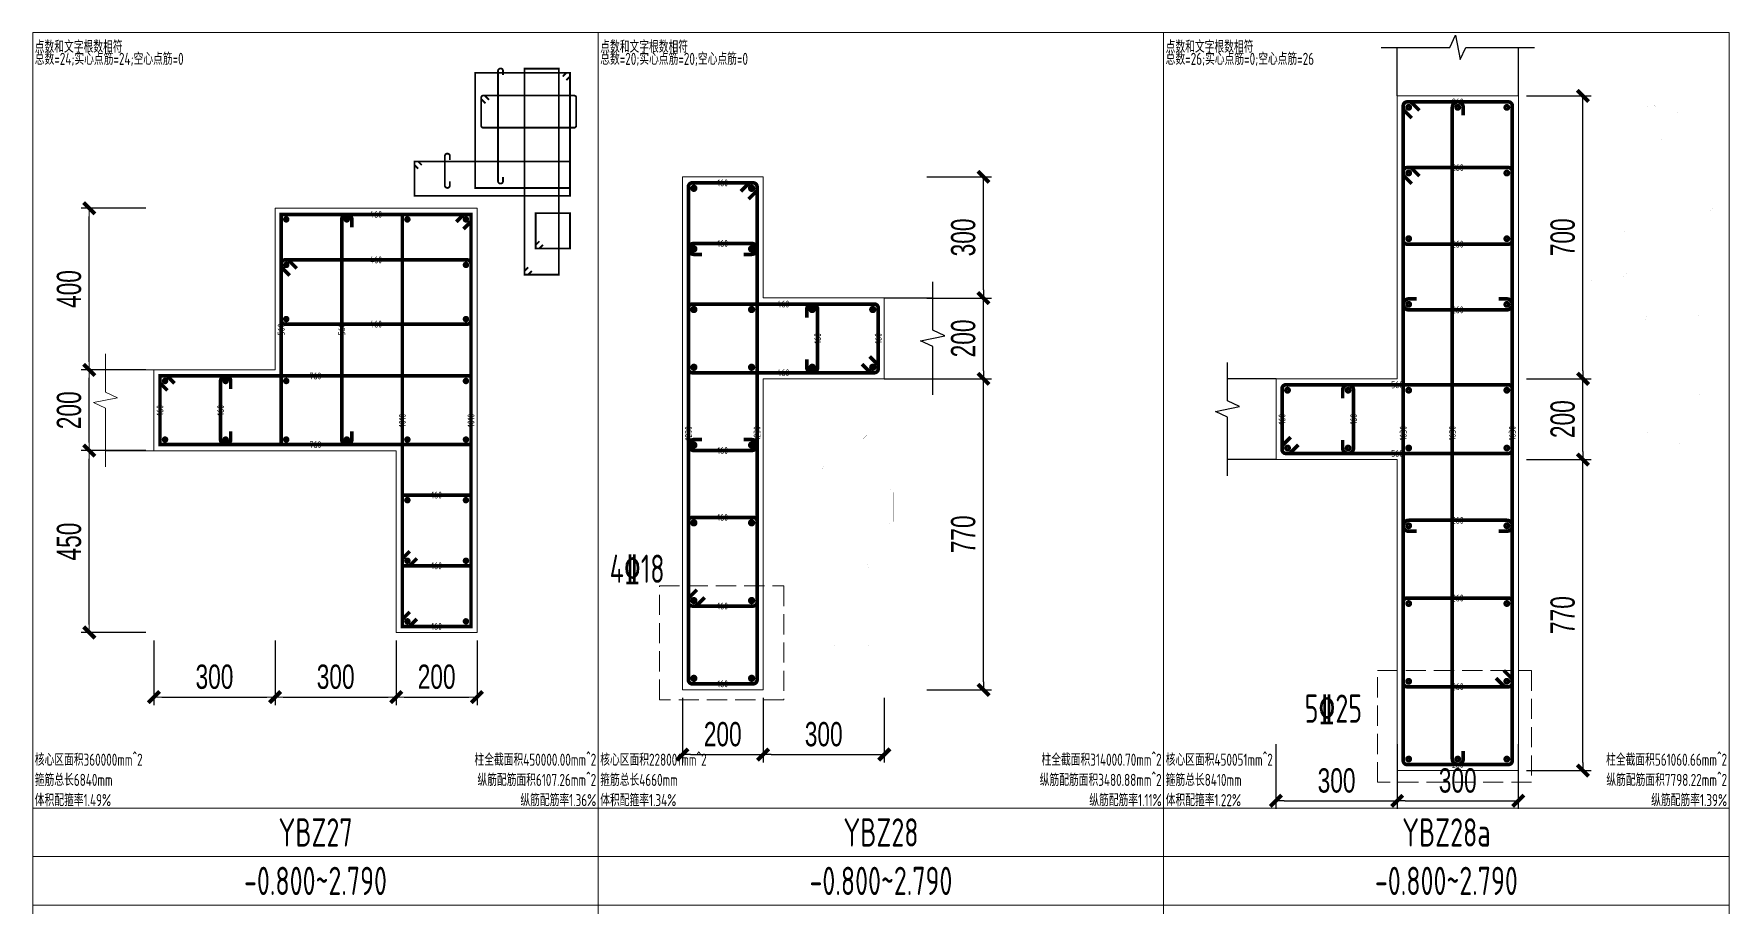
# Model space of a CAD drawing. Extents: x 5874492 to 7194610, y -939842 to -279257.
# Drawn here: x 6443031 to 6464017, y -588126 to -577343 of the extents above; entities that cross this region are included whole.
import ezdxf
from ezdxf.enums import TextEntityAlignment as Align

# ---------------------------------------------------------------- set-up
doc = ezdxf.new("R2010")
doc.units = 0
doc.header["$LTSCALE"] = 1000
doc.linetypes.add('DASH', pattern=[0.35, 0.25, -0.1])
for name, color, linetype, lineweight in [('S-墙柱-REIN', 1, 'Continuous', 20), ('S-墙柱-大样细线', 7, 'Continuous', 20), ('S-墙柱-编号', 4, 'Continuous', 20), ('S-大样-DIM', 3, 'Continuous', 20), ('S-大样-REIN', 1, 'Continuous', 20), ('S-大样-实线', 2, 'Continuous', 20), ('S-板-BEAM', 4, 'DASH', 20), ('S-板-楼板负筋', 1, 'Continuous', 20), ('S-通用-TAB', 7, 'Continuous', 20)]:
    doc.layers.add(name, color=color, linetype=linetype, lineweight=lineweight)
for name, color, linetype in [('S-墙柱-大样细线-pdx', 7, 'Continuous'), ('S-大样-实线-pdx', 7, 'Continuous'), ('z-计算配筋', 7, 'Continuous'), ('z-详图标注', 3, 'Continuous')]:
    doc.layers.add(name, color=color, linetype=linetype)
doc.layers.add('箍筋长度', color=3, linetype='Continuous', plot=False)
doc.layers.add('配箍校核', color=34, linetype='Continuous', plot=False)
doc.styles.add('BW_Dim', font='Bweng.shx', dxfattribs={"width": 0.7, "bigfont": 'hztxt.shx'})
doc.styles.add('BW_Rein', font='tssdeng.shx', dxfattribs={"width": 0.7, "bigfont": 'hztxt.shx'})
doc.styles.add('TSSD_Rein', font='tssdeng.shx', dxfattribs={"width": 0.7, "bigfont": 'hztxt.shx'})
doc.dimstyles.new('Cyz_20_100', dxfattribs={"dimtxt": 300, "dimasz": 100, "dimexe": 100, "dimexo": 100, "dimgap": 100, "dimtad": 1, "dimdec": 0, "dimlfac": 0.2, "dimzin": 0, "dimdsep": 46, "dimtxsty": 'BW_Dim', "dimblk": '_bwk', "dimcen": 0, "dimclrt": 7, "dimadec": 0, "dimazin": 0, "dimtfac": 1, "dimtdec": 0, "dimtix": 1, "dimtmove": 2, "dimatfit": 0, "dimfxl": 0, "dimtolj": 1, "dimtzin": 0, "dimarcsym": 0})

# ---------------------------------------------------------------- blocks, each defined once
blk = doc.blocks.new('_bwk')
blk.add_line((-1, 0), (0, 0))
at = {"const_width": 0.5}
blk.add_lwpolyline([(-0.7, -0.7), (0.7, 0.7)], dxfattribs=at)
blk = doc.blocks.new('*D748')
at = {"layer": 'Defpoints', "color": 0, "transparency": 16777216}
for p in [(6443717, -582501), (6444517, -582501), (6444517, -584751)]:
    blk.add_point(p, dxfattribs=at)
at = {"layer": 'S-大样-DIM', "color": 0, "lineweight": -2, "transparency": 16777216}
for p, q in [((6444417, -582501), (6443617, -582501)), ((6443717, -584651), (6443717, -582601)), ((6444417, -584751), (6443617, -584751))]:
    blk.add_line(p, q, dxfattribs=at)
at = {"layer": 'S-大样-DIM', "color": 0, "lineweight": -2, "transparency": 16777216, "xscale": 100, "yscale": 100, "zscale": 100}
for p, rotation in [((6443717, -582501), 90), ((6443717, -584751), 270)]:
    blk.add_blockref('_bwk', p, dxfattribs=dict(at, rotation=rotation))
at = {"layer": 'S-大样-DIM', "color": 7, "transparency": 16777216, "insert": (6443467, -583626), "char_height": 300, "attachment_point": 5, "rotation": 90, "style": 'BW_Dim'}
blk.add_mtext('\\A1;450', dxfattribs=at)
blk = doc.blocks.new('*D749')
at = {"layer": 'Defpoints', "color": 0, "transparency": 16777216}
for p in [(6443717, -581501), (6444517, -581501), (6444517, -582501)]:
    blk.add_point(p, dxfattribs=at)
at = {"layer": 'S-大样-DIM', "color": 0, "lineweight": -2, "transparency": 16777216}
for p, q in [((6444417, -581501), (6443617, -581501)), ((6443717, -582401), (6443717, -581601)), ((6444417, -582501), (6443617, -582501))]:
    blk.add_line(p, q, dxfattribs=at)
at = {"layer": 'S-大样-DIM', "color": 0, "lineweight": -2, "transparency": 16777216, "xscale": 100, "yscale": 100, "zscale": 100}
for p, rotation in [((6443717, -581501), 90), ((6443717, -582501), 270)]:
    blk.add_blockref('_bwk', p, dxfattribs=dict(at, rotation=rotation))
at = {"layer": 'S-大样-DIM', "color": 7, "transparency": 16777216, "insert": (6443467, -582001), "char_height": 300, "attachment_point": 5, "rotation": 90, "style": 'BW_Dim'}
blk.add_mtext('\\A1;200', dxfattribs=at)
blk = doc.blocks.new('*D750')
at = {"layer": 'Defpoints', "color": 0, "transparency": 16777216}
for p in [(6443717, -579501), (6444517, -579501), (6444517, -581501)]:
    blk.add_point(p, dxfattribs=at)
at = {"layer": 'S-大样-DIM', "color": 0, "lineweight": -2, "transparency": 16777216}
for p, q in [((6444417, -579501), (6443617, -579501)), ((6443717, -581401), (6443717, -579601)), ((6444417, -581501), (6443617, -581501))]:
    blk.add_line(p, q, dxfattribs=at)
at = {"layer": 'S-大样-DIM', "color": 0, "lineweight": -2, "transparency": 16777216, "xscale": 100, "yscale": 100, "zscale": 100}
for p, rotation in [((6443717, -579501), 90), ((6443717, -581501), 270)]:
    blk.add_blockref('_bwk', p, dxfattribs=dict(at, rotation=rotation))
at = {"layer": 'S-大样-DIM', "color": 7, "transparency": 16777216, "insert": (6443467, -580501), "char_height": 300, "attachment_point": 5, "rotation": 90, "style": 'BW_Dim'}
blk.add_mtext('\\A1;400', dxfattribs=at)
blk = doc.blocks.new('*D751')
at = {"layer": 'Defpoints', "color": 0, "transparency": 16777216}
for p in [(6444517, -584751), (6446017, -584751), (6446017, -585551)]:
    blk.add_point(p, dxfattribs=at)
at = {"layer": 'S-大样-DIM', "color": 0, "lineweight": -2, "transparency": 16777216}
for p, q in [((6444517, -584851), (6444517, -585651)), ((6446017, -584851), (6446017, -585651)), ((6444617, -585551), (6445917, -585551))]:
    blk.add_line(p, q, dxfattribs=at)
at = {"layer": 'S-大样-DIM', "color": 0, "lineweight": -2, "transparency": 16777216, "xscale": 100, "yscale": 100, "zscale": 100, "rotation": 180}
blk.add_blockref('_bwk', (6444517, -585551), dxfattribs=at)
at = {"layer": 'S-大样-DIM', "color": 0, "lineweight": -2, "transparency": 16777216, "xscale": 100, "yscale": 100, "zscale": 100}
blk.add_blockref('_bwk', (6446017, -585551), dxfattribs=at)
at = {"layer": 'S-大样-DIM', "color": 7, "transparency": 16777216, "insert": (6445267, -585301), "char_height": 300, "attachment_point": 5, "style": 'BW_Dim'}
blk.add_mtext('\\A1;300', dxfattribs=at)
blk = doc.blocks.new('*D752')
at = {"layer": 'Defpoints', "color": 0, "transparency": 16777216}
for p in [(6446017, -584751), (6447517, -584751), (6447517, -585551)]:
    blk.add_point(p, dxfattribs=at)
at = {"layer": 'S-大样-DIM', "color": 0, "lineweight": -2, "transparency": 16777216}
for p, q in [((6446017, -584851), (6446017, -585651)), ((6447517, -584851), (6447517, -585651)), ((6446117, -585551), (6447417, -585551))]:
    blk.add_line(p, q, dxfattribs=at)
at = {"layer": 'S-大样-DIM', "color": 0, "lineweight": -2, "transparency": 16777216, "xscale": 100, "yscale": 100, "zscale": 100, "rotation": 180}
blk.add_blockref('_bwk', (6446017, -585551), dxfattribs=at)
at = {"layer": 'S-大样-DIM', "color": 0, "lineweight": -2, "transparency": 16777216, "xscale": 100, "yscale": 100, "zscale": 100}
blk.add_blockref('_bwk', (6447517, -585551), dxfattribs=at)
at = {"layer": 'S-大样-DIM', "color": 7, "transparency": 16777216, "insert": (6446767, -585301), "char_height": 300, "attachment_point": 5, "style": 'BW_Dim'}
blk.add_mtext('\\A1;300', dxfattribs=at)
blk = doc.blocks.new('*D753')
at = {"layer": 'Defpoints', "color": 0, "transparency": 16777216}
for p in [(6447517, -584751), (6448517, -584751), (6448517, -585551)]:
    blk.add_point(p, dxfattribs=at)
at = {"layer": 'S-大样-DIM', "color": 0, "lineweight": -2, "transparency": 16777216}
for p, q in [((6447517, -584851), (6447517, -585651)), ((6448517, -584851), (6448517, -585651)), ((6447617, -585551), (6448417, -585551))]:
    blk.add_line(p, q, dxfattribs=at)
at = {"layer": 'S-大样-DIM', "color": 0, "lineweight": -2, "transparency": 16777216, "xscale": 100, "yscale": 100, "zscale": 100, "rotation": 180}
blk.add_blockref('_bwk', (6447517, -585551), dxfattribs=at)
at = {"layer": 'S-大样-DIM', "color": 0, "lineweight": -2, "transparency": 16777216, "xscale": 100, "yscale": 100, "zscale": 100}
blk.add_blockref('_bwk', (6448517, -585551), dxfattribs=at)
at = {"layer": 'S-大样-DIM', "color": 7, "transparency": 16777216, "insert": (6448017, -585301), "char_height": 300, "attachment_point": 5, "style": 'BW_Dim'}
blk.add_mtext('\\A1;200', dxfattribs=at)
blk = doc.blocks.new('*D867')
at = {"layer": 'Defpoints', "color": 0, "transparency": 16777216}
for p in [(6461408, -582611), (6462208, -582611), (6461408, -586461)]:
    blk.add_point(p, dxfattribs=at)
at = {"layer": 'z-详图标注', "color": 0, "lineweight": -2, "transparency": 16777216}
for p, q in [((6461508, -582611), (6462308, -582611)), ((6462208, -586361), (6462208, -582711)), ((6461508, -586461), (6462308, -586461))]:
    blk.add_line(p, q, dxfattribs=at)
at = {"layer": 'z-详图标注', "color": 0, "lineweight": -2, "transparency": 16777216, "xscale": 100, "yscale": 100, "zscale": 100}
for p, rotation in [((6462208, -582611), 90), ((6462208, -586461), 270)]:
    blk.add_blockref('_bwk', p, dxfattribs=dict(at, rotation=rotation))
at = {"layer": 'z-详图标注', "color": 7, "transparency": 16777216, "insert": (6461958, -584536), "char_height": 300, "attachment_point": 5, "rotation": 90, "style": 'BW_Dim'}
blk.add_mtext('\\A1;770', dxfattribs=at)
blk = doc.blocks.new('*D868')
at = {"layer": 'Defpoints', "color": 0, "transparency": 16777216}
for p in [(6461408, -581611), (6462208, -581611), (6461408, -582611)]:
    blk.add_point(p, dxfattribs=at)
at = {"layer": 'z-详图标注', "color": 0, "lineweight": -2, "transparency": 16777216}
for p, q in [((6461508, -581611), (6462308, -581611)), ((6462208, -582511), (6462208, -581711)), ((6461508, -582611), (6462308, -582611))]:
    blk.add_line(p, q, dxfattribs=at)
at = {"layer": 'z-详图标注', "color": 0, "lineweight": -2, "transparency": 16777216, "xscale": 100, "yscale": 100, "zscale": 100}
for p, rotation in [((6462208, -581611), 90), ((6462208, -582611), 270)]:
    blk.add_blockref('_bwk', p, dxfattribs=dict(at, rotation=rotation))
at = {"layer": 'z-详图标注', "color": 7, "transparency": 16777216, "insert": (6461958, -582111), "char_height": 300, "attachment_point": 5, "rotation": 90, "style": 'BW_Dim'}
blk.add_mtext('\\A1;200', dxfattribs=at)
blk = doc.blocks.new('*D869')
at = {"layer": 'Defpoints', "color": 0, "transparency": 16777216}
for p in [(6461408, -578110), (6462208, -578110), (6461408, -581611)]:
    blk.add_point(p, dxfattribs=at)
at = {"layer": 'z-详图标注', "color": 0, "lineweight": -2, "transparency": 16777216}
for p, q in [((6461508, -578110), (6462308, -578110)), ((6462208, -581511), (6462208, -578210)), ((6461508, -581611), (6462308, -581611))]:
    blk.add_line(p, q, dxfattribs=at)
at = {"layer": 'z-详图标注', "color": 0, "lineweight": -2, "transparency": 16777216, "xscale": 100, "yscale": 100, "zscale": 100}
for p, rotation in [((6462208, -578110), 90), ((6462208, -581611), 270)]:
    blk.add_blockref('_bwk', p, dxfattribs=dict(at, rotation=rotation))
at = {"layer": 'z-详图标注', "color": 7, "transparency": 16777216, "insert": (6461958, -579860), "char_height": 300, "attachment_point": 5, "rotation": 90, "style": 'BW_Dim'}
blk.add_mtext('\\A1;700', dxfattribs=at)
blk = doc.blocks.new('*D870')
at = {"layer": 'Defpoints', "color": 0, "transparency": 16777216}
for p in [(6458408, -586035), (6459908, -586035), (6459908, -586835)]:
    blk.add_point(p, dxfattribs=at)
at = {"layer": 'z-详图标注', "color": 0, "lineweight": -2, "transparency": 16777216}
for p, q in [((6458408, -586135), (6458408, -586935)), ((6459908, -586135), (6459908, -586935)), ((6458508, -586835), (6459808, -586835))]:
    blk.add_line(p, q, dxfattribs=at)
at = {"layer": 'z-详图标注', "color": 0, "lineweight": -2, "transparency": 16777216, "xscale": 100, "yscale": 100, "zscale": 100, "rotation": 180}
blk.add_blockref('_bwk', (6458408, -586835), dxfattribs=at)
at = {"layer": 'z-详图标注', "color": 0, "lineweight": -2, "transparency": 16777216, "xscale": 100, "yscale": 100, "zscale": 100}
blk.add_blockref('_bwk', (6459908, -586835), dxfattribs=at)
at = {"layer": 'z-详图标注', "color": 7, "transparency": 16777216, "insert": (6459158, -586585), "char_height": 300, "attachment_point": 5, "style": 'BW_Dim'}
blk.add_mtext('\\A1;300', dxfattribs=at)
blk = doc.blocks.new('*D871')
at = {"layer": 'Defpoints', "color": 0, "transparency": 16777216}
for p in [(6459908, -586035), (6461408, -586035), (6461408, -586835)]:
    blk.add_point(p, dxfattribs=at)
at = {"layer": 'z-详图标注', "color": 0, "lineweight": -2, "transparency": 16777216}
for p, q in [((6459908, -586135), (6459908, -586935)), ((6461408, -586135), (6461408, -586935)), ((6460008, -586835), (6461308, -586835))]:
    blk.add_line(p, q, dxfattribs=at)
at = {"layer": 'z-详图标注', "color": 0, "lineweight": -2, "transparency": 16777216, "xscale": 100, "yscale": 100, "zscale": 100, "rotation": 180}
blk.add_blockref('_bwk', (6459908, -586835), dxfattribs=at)
at = {"layer": 'z-详图标注', "color": 0, "lineweight": -2, "transparency": 16777216, "xscale": 100, "yscale": 100, "zscale": 100}
blk.add_blockref('_bwk', (6461408, -586835), dxfattribs=at)
at = {"layer": 'z-详图标注', "color": 7, "transparency": 16777216, "insert": (6460658, -586585), "char_height": 300, "attachment_point": 5, "style": 'BW_Dim'}
blk.add_mtext('\\A1;300', dxfattribs=at)
blk = doc.blocks.new('*D2527')
at = {"layer": 'Defpoints', "color": 0, "transparency": 16777216}
for p in [(6453987, -581612), (6454787, -581612), (6453987, -585462)]:
    blk.add_point(p, dxfattribs=at)
at = {"layer": 'z-详图标注', "color": 0, "lineweight": -2, "transparency": 16777216}
for p, q in [((6454087, -581612), (6454887, -581612)), ((6454787, -585362), (6454787, -581712)), ((6454087, -585462), (6454887, -585462))]:
    blk.add_line(p, q, dxfattribs=at)
at = {"layer": 'z-详图标注', "color": 0, "lineweight": -2, "transparency": 16777216, "xscale": 100, "yscale": 100, "zscale": 100}
for p, rotation in [((6454787, -581612), 90), ((6454787, -585462), 270)]:
    blk.add_blockref('_bwk', p, dxfattribs=dict(at, rotation=rotation))
at = {"layer": 'z-详图标注', "color": 7, "transparency": 16777216, "insert": (6454537, -583537), "char_height": 300, "attachment_point": 5, "rotation": 90, "style": 'BW_Dim'}
blk.add_mtext('\\A1;770', dxfattribs=at)
blk = doc.blocks.new('*D2528')
at = {"layer": 'Defpoints', "color": 0, "transparency": 16777216}
for p in [(6453987, -580612), (6454787, -580612), (6453987, -581612)]:
    blk.add_point(p, dxfattribs=at)
at = {"layer": 'z-详图标注', "color": 0, "lineweight": -2, "transparency": 16777216}
for p, q in [((6454087, -580612), (6454887, -580612)), ((6454787, -581512), (6454787, -580712)), ((6454087, -581612), (6454887, -581612))]:
    blk.add_line(p, q, dxfattribs=at)
at = {"layer": 'z-详图标注', "color": 0, "lineweight": -2, "transparency": 16777216, "xscale": 100, "yscale": 100, "zscale": 100}
for p, rotation in [((6454787, -580612), 90), ((6454787, -581612), 270)]:
    blk.add_blockref('_bwk', p, dxfattribs=dict(at, rotation=rotation))
at = {"layer": 'z-详图标注', "color": 7, "transparency": 16777216, "insert": (6454537, -581112), "char_height": 300, "attachment_point": 5, "rotation": 90, "style": 'BW_Dim'}
blk.add_mtext('\\A1;200', dxfattribs=at)
blk = doc.blocks.new('*D2529')
at = {"layer": 'Defpoints', "color": 0, "transparency": 16777216}
for p in [(6453987, -579112), (6454787, -579112), (6453987, -580612)]:
    blk.add_point(p, dxfattribs=at)
at = {"layer": 'z-详图标注', "color": 0, "lineweight": -2, "transparency": 16777216}
for p, q in [((6454087, -579112), (6454887, -579112)), ((6454787, -580512), (6454787, -579212)), ((6454087, -580612), (6454887, -580612))]:
    blk.add_line(p, q, dxfattribs=at)
at = {"layer": 'z-详图标注', "color": 0, "lineweight": -2, "transparency": 16777216, "xscale": 100, "yscale": 100, "zscale": 100}
for p, rotation in [((6454787, -579112), 90), ((6454787, -580612), 270)]:
    blk.add_blockref('_bwk', p, dxfattribs=dict(at, rotation=rotation))
at = {"layer": 'z-详图标注', "color": 7, "transparency": 16777216, "insert": (6454537, -579862), "char_height": 300, "attachment_point": 5, "rotation": 90, "style": 'BW_Dim'}
blk.add_mtext('\\A1;300', dxfattribs=at)
blk = doc.blocks.new('*D2530')
at = {"layer": 'Defpoints', "color": 0, "transparency": 16777216}
for p in [(6451059, -585462), (6452059, -585462), (6452059, -586262)]:
    blk.add_point(p, dxfattribs=at)
at = {"layer": 'z-详图标注', "color": 0, "lineweight": -2, "transparency": 16777216}
for p, q in [((6451059, -585562), (6451059, -586362)), ((6452059, -585562), (6452059, -586362)), ((6451159, -586262), (6451959, -586262))]:
    blk.add_line(p, q, dxfattribs=at)
at = {"layer": 'z-详图标注', "color": 0, "lineweight": -2, "transparency": 16777216, "xscale": 100, "yscale": 100, "zscale": 100, "rotation": 180}
blk.add_blockref('_bwk', (6451059, -586262), dxfattribs=at)
at = {"layer": 'z-详图标注', "color": 0, "lineweight": -2, "transparency": 16777216, "xscale": 100, "yscale": 100, "zscale": 100}
blk.add_blockref('_bwk', (6452059, -586262), dxfattribs=at)
at = {"layer": 'z-详图标注', "color": 7, "transparency": 16777216, "insert": (6451559, -586012), "char_height": 300, "attachment_point": 5, "style": 'BW_Dim'}
blk.add_mtext('\\A1;200', dxfattribs=at)
blk = doc.blocks.new('*D2531')
at = {"layer": 'Defpoints', "color": 0, "transparency": 16777216}
for p in [(6452059, -585462), (6453559, -585462), (6453559, -586262)]:
    blk.add_point(p, dxfattribs=at)
at = {"layer": 'z-详图标注', "color": 0, "lineweight": -2, "transparency": 16777216}
for p, q in [((6452059, -585562), (6452059, -586362)), ((6453559, -585562), (6453559, -586362)), ((6452159, -586262), (6453459, -586262))]:
    blk.add_line(p, q, dxfattribs=at)
at = {"layer": 'z-详图标注', "color": 0, "lineweight": -2, "transparency": 16777216, "xscale": 100, "yscale": 100, "zscale": 100, "rotation": 180}
blk.add_blockref('_bwk', (6452059, -586262), dxfattribs=at)
at = {"layer": 'z-详图标注', "color": 0, "lineweight": -2, "transparency": 16777216, "xscale": 100, "yscale": 100, "zscale": 100}
blk.add_blockref('_bwk', (6453559, -586262), dxfattribs=at)
at = {"layer": 'z-详图标注', "color": 7, "transparency": 16777216, "insert": (6452809, -586012), "char_height": 300, "attachment_point": 5, "style": 'BW_Dim'}
blk.add_mtext('\\A1;300', dxfattribs=at)

msp = doc.modelspace()

# ---------------------------------------------------------------- linework, layer by layer
at = {"layer": 'S-墙柱-REIN'}
for points, const_width in [([(6460028.3, -578252, 1), (6460073.3, -578252, 1)], 40), ([(6460635.8, -578252, 1), (6460680.8, -578252, 1)], 40), ([(6461243.3, -578252, 1), (6461288.3, -578252, 1)], 40), ([(6451178.9, -579254, 1), (6451223.9, -579254, 1)], 45), ([(6451893.9, -579254, 1), (6451938.9, -579254, 1)], 45), ([(6460028.3, -579064.8, 1), (6460073.3, -579064.8, 1)], 40), ([(6461243.3, -579064.8, 1), (6461288.3, -579064.8, 1)], 40), ([(6446134.9, -579638.7, 1), (6446174.9, -579638.7, 1)], 40), ([(6446884.9, -579638.7, 1), (6446924.9, -579638.7, 1)], 40), ([(6447634.9, -579638.7, 1), (6447674.9, -579638.7, 1)], 40), ([(6448359.9, -579638.7, 1), (6448399.9, -579638.7, 1)], 40), ([(6460028.3, -579877.6, 1), (6460073.3, -579877.6, 1)], 40), ([(6461243.3, -579877.6, 1), (6461288.3, -579877.6, 1)], 40), ([(6451178.9, -580004, 1), (6451223.9, -580004, 1)], 45), ([(6451893.9, -580004, 1), (6451938.9, -580004, 1)], 45), ([(6446134.9, -580202.3, 1), (6446174.9, -580202.3, 1)], 40), ([(6448359.9, -580202.3, 1), (6448399.9, -580202.3, 1)], 40), ([(6460028.3, -580690.3, 1), (6460073.3, -580690.3, 1)], 40), ([(6461243.3, -580690.3, 1), (6461288.3, -580690.3, 1)], 40), ([(6446134.9, -580872.4, 1), (6446174.9, -580872.4, 1)], 40), ([(6448359.9, -580872.4, 1), (6448399.9, -580872.4, 1)], 40), ([(6451178.9, -580754, 1), (6451223.9, -580754, 1)], 45), ([(6451893.9, -580754, 1), (6451938.9, -580754, 1)], 45), ([(6452643.9, -580754, 1), (6452688.9, -580754, 1)], 45), ([(6453393.9, -580754, 1), (6453438.9, -580754, 1)], 45), ([(6451178.9, -581469.1, 1), (6451223.9, -581469.1, 1)], 45), ([(6451893.9, -581469.1, 1), (6451938.9, -581469.1, 1)], 45), ([(6452643.9, -581469.1, 1), (6452688.9, -581469.1, 1)], 45), ([(6453393.9, -581469.1, 1), (6453438.9, -581469.1, 1)], 45), ([(6444634.9, -581638.7, 1), (6444674.9, -581638.7, 1)], 40), ([(6445384.9, -581638.7, 1), (6445424.9, -581638.7, 1)], 40), ([(6446134.9, -581638.7, 1), (6446174.9, -581638.7, 1)], 40), ([(6448359.9, -581638.7, 1), (6448399.9, -581638.7, 1)], 40), ([(6458528.3, -581753.1, 1), (6458573.3, -581753.1, 1)], 40), ([(6459278.3, -581753.1, 1), (6459323.3, -581753.1, 1)], 40), ([(6460028.3, -581753.1, 1), (6460073.3, -581753.1, 1)], 40), ([(6461243.3, -581753.1, 1), (6461288.3, -581753.1, 1)], 40), ([(6444634.9, -582363.7, 1), (6444674.9, -582363.7, 1)], 40), ([(6445384.9, -582363.7, 1), (6445424.9, -582363.7, 1)], 40), ([(6446134.9, -582363.7, 1), (6446174.9, -582363.7, 1)], 40), ([(6446884.9, -582363.7, 1), (6446924.9, -582363.7, 1)], 40), ([(6447634.9, -582363.7, 1), (6447674.9, -582363.7, 1)], 40), ([(6448359.9, -582363.7, 1), (6448399.9, -582363.7, 1)], 40), ([(6451178.9, -582431.6, 1), (6451223.9, -582431.6, 1)], 45), ([(6451893.9, -582431.6, 1), (6451938.9, -582431.6, 1)], 45), ([(6458528.3, -582468.1, 1), (6458573.3, -582468.1, 1)], 40), ([(6459278.3, -582468.1, 1), (6459323.3, -582468.1, 1)], 40), ([(6460028.3, -582468.1, 1), (6460073.3, -582468.1, 1)], 40), ([(6461243.3, -582468.1, 1), (6461288.3, -582468.1, 1)], 40), ([(6447634.9, -583113.7, 1), (6447674.9, -583113.7, 1)], 40), ([(6448359.9, -583113.7, 1), (6448399.9, -583113.7, 1)], 40), ([(6451178.9, -583394.1, 1), (6451223.9, -583394.1, 1)], 45), ([(6451893.9, -583394.1, 1), (6451938.9, -583394.1, 1)], 45), ([(6460028.3, -583430.6, 1), (6460073.3, -583430.6, 1)], 40), ([(6461243.3, -583430.6, 1), (6461288.3, -583430.6, 1)], 40), ([(6447634.9, -583863.7, 1), (6447674.9, -583863.7, 1)], 40), ([(6448359.9, -583863.7, 1), (6448399.9, -583863.7, 1)], 40), ([(6451178.9, -584356.6, 1), (6451223.9, -584356.6, 1)], 45), ([(6451893.9, -584356.6, 1), (6451938.9, -584356.6, 1)], 45), ([(6460028.3, -584393.1, 1), (6460073.3, -584393.1, 1)], 40), ([(6461243.3, -584393.1, 1), (6461288.3, -584393.1, 1)], 40), ([(6447634.9, -584613.7, 1), (6447674.9, -584613.7, 1)], 40), ([(6448359.9, -584613.7, 1), (6448399.9, -584613.7, 1)], 40), ([(6451178.9, -585319.1, 1), (6451223.9, -585319.1, 1)], 45), ([(6451893.9, -585319.1, 1), (6451938.9, -585319.1, 1)], 45), ([(6460028.3, -585355.6, 1), (6460073.3, -585355.6, 1)], 40), ([(6461243.3, -585355.6, 1), (6461288.3, -585355.6, 1)], 40), ([(6460028.3, -586318.1, 1), (6460073.3, -586318.1, 1)], 40), ([(6460635.8, -586318.1, 1), (6460680.8, -586318.1, 1)], 40), ([(6461243.3, -586318.1, 1), (6461288.3, -586318.1, 1)], 40)]:
    msp.add_lwpolyline(points, format="xyb", close=True, dxfattribs=dict(at, const_width=const_width))
at = {"layer": 'S-墙柱-大样细线'}
for points in [[(6461408.3, -586460.6), (6459908.3, -586460.6), (6459908.3, -582610.6), (6458408.3, -582610.6), (6458408.3, -581610.6), (6459908.3, -581610.6), (6459908.3, -578109.5), (6461408.3, -578109.5)], [(6451058.9, -585461.6), (6452058.9, -585461.6), (6452058.9, -581611.6), (6453558.9, -581611.6), (6453558.9, -580611.5), (6452058.9, -580611.5), (6452058.9, -579111.5), (6451058.9, -579111.5)], [(6446017.4, -581501.2), (6444517.4, -581501.2), (6444517.4, -582501.2), (6447517.4, -582501.2), (6447517.4, -584751.2), (6448517.4, -584751.2), (6448517.4, -579501.2), (6446017.4, -579501.2)]]:
    msp.add_lwpolyline(points, close=True, dxfattribs=at)
at = {"layer": 'S-墙柱-大样细线', "linetype": 'DASH'}
msp.add_lwpolyline([(6450774.6, -584174.6), (6452313.9, -584174.6), (6452313.9, -585584.6), (6450774.6, -585584.6)], close=True, dxfattribs=at)
at = {"layer": 'S-墙柱-大样细线-pdx'}
for points in [[(6454158.9, -581811.6), (6454158.9, -581211.5), (6454008.9, -581141.5), (6454308.9, -581081.5), (6454158.9, -581011.5), (6454158.9, -580411.5)], [(6453558.9, -580611.5), (6454158.9, -580611.5)], [(6453558.9, -581611.6), (6454158.9, -581611.6)]]:
    msp.add_lwpolyline(points, dxfattribs=at)
at = {"layer": 'S-大样-REIN'}
for points, const_width in [([(6449578.6, -577870.2), (6449624.5, -577824.3), (6449668.7, -577824.3), (6449668.7, -579249.3), (6448493.7, -579249.3), (6448493.7, -577824.3), (6449668.7, -577824.3), (6449668.7, -577868.5), (6449622.8, -577914.4)], 22.5), ([(6449194.5, -580277.1), (6449148.5, -580323.1), (6449104.3, -580323.1), (6449104.3, -577773.1), (6449529.3, -577773.1), (6449529.3, -580323.1), (6449104.3, -580323.1), (6449104.3, -580278.9), (6449150.3, -580232.9)], 22.5), ([(6447789.7, -579011.4), (6447743.7, -578965.5), (6447743.7, -578921.3), (6449668.7, -578921.3), (6449668.7, -579346.3), (6447743.7, -579346.3), (6447743.7, -578921.3), (6447787.9, -578921.3), (6447833.9, -578967.2)], 22.5), ([(6448262, -579668.1), (6448354, -579576.2), (6448442.4, -579576.2), (6448442.4, -582426.2), (6446092.4, -582426.2), (6446092.4, -579576.2), (6448442.4, -579576.2), (6448442.4, -579664.5), (6448350.4, -579756.5)], 45), ([(6447772.7, -584584.2), (6447680.7, -584676.2), (6447592.4, -584676.2), (6447592.4, -579576.2), (6448442.4, -579576.2), (6448442.4, -584676.2), (6447592.4, -584676.2), (6447592.4, -584587.8), (6447684.3, -584495.8)], 45), ([(6449289.7, -579909.1), (6449243.7, -579955.1), (6449243.7, -579999.3), (6449668.7, -579999.3), (6449668.7, -579561.8), (6449243.7, -579561.8), (6449243.7, -579999.3), (6449287.9, -579999.3), (6449333.9, -579953.3)], 22.5), ([(6444684.3, -581756.5), (6444592.4, -581664.5), (6444592.4, -581576.2), (6448442.4, -581576.2), (6448442.4, -582426.2), (6444592.4, -582426.2), (6444592.4, -581576.2), (6444680.7, -581576.2), (6444772.7, -581668.1)], 45), ([(6447684.3, -583745.8), (6447592.4, -583837.8), (6447592.4, -583926.2), (6448442.4, -583926.2), (6448442.4, -583051.2), (6447592.4, -583051.2), (6447592.4, -583926.2), (6447680.7, -583926.2), (6447772.7, -583834.2)], 45)]:
    msp.add_lwpolyline(points, dxfattribs=dict(at, const_width=const_width))
for points, const_width in [([(6448839.6, -579114.2), (6448839.6, -579164.2, -1), (6448777.1, -579164.2), (6448777.1, -577801.7, -1), (6448839.6, -577801.7), (6448839.6, -577851.7)], 22.5), ([(6448622.2, -578203.3), (6448576.3, -578157.3, -0.1989124), (6448569.2, -578140.4), (6448569.2, -578130.1, -0.4142136), (6448593.2, -578106.1), (6449720.2, -578106.1, -0.4142136), (6449744.2, -578130.1), (6449744.2, -578479.6, -0.4142136), (6449720.2, -578503.6), (6448593.2, -578503.6, -0.4142136), (6448569.2, -578479.6), (6448569.2, -578130.1, -0.4142136), (6448593.2, -578106.1), (6448603.5, -578106.1, -0.1989124), (6448620.5, -578113.1), (6448666.4, -578159.1)], 22.5), ([(6460184.7, -578290.5), (6460092.8, -578198.6, 0.1989124), (6460058.9, -578184.5), (6460031.3, -578184.5, 0.4142136), (6459983.3, -578232.5), (6459983.3, -586337.6, 0.4142136), (6460031.3, -586385.6), (6461285.3, -586385.6, 0.4142136), (6461333.3, -586337.6), (6461333.3, -578232.5, 0.4142136), (6461285.3, -578184.5), (6460031.3, -578184.5, 0.4142136), (6459983.3, -578232.5), (6459983.3, -578260.1, 0.1989124), (6459997.4, -578294.1), (6460089.3, -578386)], 45), ([(6460725.8, -586218.1), (6460725.8, -586318.1, -1), (6460590.8, -586318.1), (6460590.8, -578252, -1), (6460725.8, -578252), (6460725.8, -578352)], 45), ([(6448181.2, -579168), (6448181.2, -579218, -1), (6448118.7, -579218), (6448118.7, -578855.5, -1), (6448181.2, -578855.5), (6448181.2, -578905.5)], 22.5), ([(6460089.3, -579198.7), (6459997.4, -579106.8, -0.1989124), (6459983.3, -579072.9), (6459983.3, -579045.3, -0.4142136), (6460031.3, -578997.3), (6461285.3, -578997.3, -0.4142136), (6461333.3, -579045.3), (6461333.3, -579897.1, -0.4142136), (6461285.3, -579945.1), (6460031.3, -579945.1, -0.4142136), (6459983.3, -579897.1), (6459983.3, -579045.3, -0.4142136), (6460031.3, -578997.3), (6460058.9, -578997.3, -0.1989124), (6460092.8, -579011.4), (6460184.7, -579103.3)], 45), ([(6446967.4, -582263.7), (6446967.4, -582363.7, -1), (6446842.4, -582363.7), (6446842.4, -579638.7, -1), (6446967.4, -579638.7), (6446967.4, -579738.7)], 45), ([(6451301.4, -580071.5), (6451201.4, -580071.5, -1), (6451201.4, -579936.5), (6451916.4, -579936.5, -1), (6451916.4, -580071.5), (6451816.4, -580071.5)], 45), ([(6446198.3, -580334.2), (6446106.4, -580242.3, -0.1989124), (6446092.4, -580208.3), (6446092.4, -580187.8, -0.4142136), (6446140.4, -580139.8), (6448394.4, -580139.8, -0.4142136), (6448442.4, -580187.8), (6448442.4, -580886.9, -0.4142136), (6448394.4, -580934.9), (6446140.4, -580934.9, -0.4142136), (6446092.4, -580886.9), (6446092.4, -580187.8, -0.4142136), (6446140.4, -580139.8), (6446160.9, -580139.8, -0.1989124), (6446194.8, -580153.9), (6446286.7, -580245.8)], 45), ([(6452598.9, -580854), (6452598.9, -580754, -1), (6452733.9, -580754), (6452733.9, -581469.1, -1), (6452598.9, -581469.1), (6452598.9, -581369.1)], 45), ([(6461165.8, -580622.8), (6461265.8, -580622.8, -1), (6461265.8, -580757.8), (6460050.8, -580757.8, -1), (6460050.8, -580622.8), (6460150.8, -580622.8)], 45), ([(6445467.4, -582263.7), (6445467.4, -582363.7, -1), (6445342.4, -582363.7), (6445342.4, -581638.7, -1), (6445467.4, -581638.7), (6445467.4, -581738.7)], 45), ([(6458589.3, -582334.1), (6458497.4, -582426, 0.1989124), (6458483.3, -582460), (6458483.3, -582487.6, 0.4142136), (6458531.3, -582535.6), (6461285.3, -582535.6, 0.4142136), (6461333.3, -582487.6), (6461333.3, -581733.6, 0.4142136), (6461285.3, -581685.6), (6458531.3, -581685.6, 0.4142136), (6458483.3, -581733.6), (6458483.3, -582487.6, 0.4142136), (6458531.3, -582535.6), (6458558.9, -582535.6, 0.1989124), (6458592.8, -582521.5), (6458684.7, -582429.6)], 45), ([(6459233.3, -581853.1), (6459233.3, -581753.1, -1), (6459368.3, -581753.1), (6459368.3, -582468.1, -1), (6459233.3, -582468.1), (6459233.3, -582368.1)], 45), ([(6451816.4, -582364.1), (6451916.4, -582364.1, -1), (6451916.4, -582499.1), (6451201.4, -582499.1, -1), (6451201.4, -582364.1), (6451301.4, -582364.1)], 45), ([(6452877.6, -582753.1), (6452827.6, -582753.1, -1), (6452827.6, -582685.6), (6453185.1, -582685.6, -1), (6453185.1, -582753.1), (6453135.1, -582753.1)], 0.15), ([(6453601.3, -583069.3), (6453601.3, -583019.3, -1), (6453668.8, -583019.3), (6453668.8, -583376.8, -1), (6453601.3, -583376.8), (6453601.3, -583326.8)], 0.15), ([(6451239.9, -584222.6), (6451147.9, -584314.5, 0.1989124), (6451133.9, -584348.5), (6451133.9, -584376.1, 0.4142136), (6451181.9, -584424.1), (6451935.9, -584424.1, 0.4142136), (6451983.9, -584376.1), (6451983.9, -583374.6, 0.4142136), (6451935.9, -583326.6), (6451181.9, -583326.6, 0.4142136), (6451133.9, -583374.6), (6451133.9, -584376.1, 0.4142136), (6451181.9, -584424.1), (6451209.5, -584424.1, 0.1989124), (6451243.4, -584410), (6451335.3, -584318.1)], 45), ([(6460150.8, -583498.1), (6460050.8, -583498.1, -1), (6460050.8, -583363.1), (6461265.8, -583363.1, -1), (6461265.8, -583498.1), (6461165.8, -583498.1)], 45), ([(6453285.1, -583899.3), (6453335.1, -583899.3, -1), (6453335.1, -583966.8), (6452977.6, -583966.8, -1), (6452977.6, -583899.3), (6453027.6, -583899.3)], 0.15), ([(6452996.8, -584828.6), (6452950.8, -584874.6, 0.1989124), (6452943.8, -584891.5), (6452943.8, -584905.3, 0.4142136), (6452967.8, -584929.3), (6453344.8, -584929.3, 0.4142136), (6453368.8, -584905.3), (6453368.8, -584404.6, 0.4142136), (6453344.8, -584380.6), (6452967.8, -584380.6, 0.4142136), (6452943.8, -584404.6), (6452943.8, -584905.3, 0.4142136), (6452967.8, -584929.3), (6452981.6, -584929.3, 0.1989124), (6452998.6, -584922.3), (6453044.5, -584876.3)], 0.15), ([(6461227.3, -585221.6), (6461319.2, -585313.5, -0.1989124), (6461333.3, -585347.5), (6461333.3, -585375.1, -0.4142136), (6461285.3, -585423.1), (6460031.3, -585423.1, -0.4142136), (6459983.3, -585375.1), (6459983.3, -584373.6, -0.4142136), (6460031.3, -584325.6), (6461285.3, -584325.6, -0.4142136), (6461333.3, -584373.6), (6461333.3, -585375.1, -0.4142136), (6461285.3, -585423.1), (6461257.7, -585423.1, -0.1989124), (6461223.8, -585409), (6461131.9, -585317.1)], 45)]:
    msp.add_lwpolyline(points, format="xyb", dxfattribs=dict(at, const_width=const_width))
at = {"layer": 'S-大样-REIN', "color": 1}
for points, const_width in [([(6451782.4, -579292.5), (6451874.4, -579200.6, -0.1989124), (6451908.3, -579186.5), (6451935.9, -579186.5, -0.4142136), (6451983.9, -579234.5), (6451983.9, -585338.6, -0.4142136), (6451935.9, -585386.6), (6451181.9, -585386.6, -0.4142136), (6451133.9, -585338.6), (6451133.9, -579234.5, -0.4142136), (6451181.9, -579186.5), (6451935.9, -579186.5, -0.4142136), (6451983.9, -579234.5), (6451983.9, -579262.1, -0.1989124), (6451969.8, -579296.1), (6451877.9, -579388)], 45), ([(6453377.9, -581335.1), (6453469.8, -581427, -0.1989124), (6453483.9, -581461), (6453483.9, -581488.6, -0.4142136), (6453435.9, -581536.6), (6451181.9, -581536.6, -0.4142136), (6451133.9, -581488.6), (6451133.9, -580734.5, -0.4142136), (6451181.9, -580686.5), (6453435.9, -580686.5, -0.4142136), (6453483.9, -580734.5), (6453483.9, -581488.6, -0.4142136), (6453435.9, -581536.6), (6453408.3, -581536.6, -0.1989124), (6453374.4, -581522.5), (6453282.4, -581430.6)], 45), ([(6453249.3, -582307.3), (6453295.3, -582261.3, -0.1989124), (6453312.3, -582254.3), (6453326.1, -582254.3, -0.4142136), (6453350.1, -582278.3), (6453350.1, -585330.3, -0.4142136), (6453326.1, -585354.3), (6452949.1, -585354.3, -0.4142136), (6452925.1, -585330.3), (6452925.1, -582278.3, -0.4142136), (6452949.1, -582254.3), (6453326.1, -582254.3, -0.4142136), (6453350.1, -582278.3), (6453350.1, -582292.1, -0.1989124), (6453343, -582309.1), (6453297.1, -582355)], 0.15), ([(6453990.8, -583384.8), (6454036.8, -583430.8, -0.1989124), (6454043.8, -583447.8), (6454043.8, -583461.6, -0.4142136), (6454019.8, -583485.6), (6452892.8, -583485.6, -0.4142136), (6452868.8, -583461.6), (6452868.8, -583084.6, -0.4142136), (6452892.8, -583060.6), (6454019.8, -583060.6, -0.4142136), (6454043.8, -583084.6), (6454043.8, -583461.6, -0.4142136), (6454019.8, -583485.6), (6454006, -583485.6, -0.1989124), (6453989.1, -583478.5), (6453943.1, -583432.6)], 0.15)]:
    msp.add_lwpolyline(points, format="xyb", dxfattribs=dict(at, const_width=const_width))
at = {"layer": 'S-大样-实线'}
for points in [[(6443917.4, -582701.2), (6443917.4, -581976.2), (6443767.4, -581906.2), (6444067.4, -581846.2), (6443917.4, -581776.2), (6443917.4, -581301.2)], [(6444517.4, -581501.2), (6443917.4, -581501.2)], [(6444517.4, -582501.2), (6443917.4, -582501.2)]]:
    msp.add_lwpolyline(points, dxfattribs=at)
at = {"layer": 'S-大样-实线-pdx'}
for points in [[(6459708.3, -577509.5), (6460558.3, -577509.5), (6460628.3, -577359.5), (6460688.3, -577659.5), (6460758.3, -577509.5), (6461608.3, -577509.5)], [(6459908.3, -578109.5), (6459908.3, -577509.5)], [(6461408.3, -578109.5), (6461408.3, -577509.5)], [(6457808.3, -582810.6), (6457808.3, -582085.6), (6457658.3, -582015.6), (6457958.3, -581955.6), (6457808.3, -581885.6), (6457808.3, -581410.6)], [(6458408.3, -581610.6), (6457808.3, -581610.6)], [(6458408.3, -582610.6), (6457808.3, -582610.6)]]:
    msp.add_lwpolyline(points, dxfattribs=at)
at = {"layer": 'S-板-BEAM'}
msp.add_lwpolyline([(6459663.6, -585222.2), (6461572, -585222.2), (6461572, -586606.2), (6459663.6, -586606.2)], close=True, dxfattribs=at)
at = {"layer": 'S-板-楼板负筋', "const_width": 0.1}
for points in [[(6463103.5, -578238.5), (6463057.6, -578192.5, 0.1989124), (6463040.6, -578185.5), (6463026.8, -578185.5, 0.4142136), (6463002.8, -578209.5), (6463002.8, -582262, 0.4142136), (6463026.8, -582286), (6463653.8, -582286, 0.4142136), (6463677.8, -582262), (6463677.8, -578209.5, 0.4142136), (6463653.8, -578185.5), (6463026.8, -578185.5, 0.4142136), (6463002.8, -578209.5), (6463002.8, -578223.3, 0.1989124), (6463009.8, -578240.2), (6463055.8, -578286.2)], [(6463430.3, -582333.5), (6463430.3, -582383.5, -1), (6463362.8, -582383.5), (6463362.8, -578350.5, -1), (6463430.3, -578350.5), (6463430.3, -578400.5)], [(6463187, -578748.8), (6463141.1, -578702.9, -0.1989124), (6463134.1, -578685.9), (6463134.1, -578672.1, -0.4142136), (6463158.1, -578648.1), (6463785.1, -578648.1, -0.4142136), (6463809.1, -578672.1), (6463809.1, -579098, -0.4142136), (6463785.1, -579122), (6463158.1, -579122, -0.4142136), (6463134.1, -579098), (6463134.1, -578672.1, -0.4142136), (6463158.1, -578648.1), (6463171.8, -578648.1, -0.1989124), (6463188.8, -578655.1), (6463234.8, -578701.1)], [(6463725.3, -579460.9), (6463775.3, -579460.9, -1), (6463775.3, -579528.4), (6463167.8, -579528.4, -1), (6463167.8, -579460.9), (6463217.8, -579460.9)], [(6462684.1, -579876), (6462684.1, -579826, -1), (6462751.6, -579826), (6462751.6, -580308.5, -1), (6462684.1, -580308.5), (6462684.1, -580258.5)], [(6462362, -580316.5), (6462316.1, -580362.5, 0.1989124), (6462309.1, -580379.4), (6462309.1, -580393.2, 0.4142136), (6462333.1, -580417.2), (6463710.1, -580417.2, 0.4142136), (6463734.1, -580393.2), (6463734.1, -579891.2, 0.4142136), (6463710.1, -579867.2), (6462333.1, -579867.2, 0.4142136), (6462309.1, -579891.2), (6462309.1, -580393.2, 0.4142136), (6462333.1, -580417.2), (6462346.8, -580417.2, 0.1989124), (6462363.8, -580410.2), (6462409.8, -580364.2)], [(6463067.8, -580898.5), (6463017.8, -580898.5, -1), (6463017.8, -580831), (6463625.3, -580831, -1), (6463625.3, -580898.5), (6463575.3, -580898.5)], [(6463606.1, -581760.3), (6463652, -581806.2, -0.1989124), (6463659.1, -581823.2), (6463659.1, -581837, -0.4142136), (6463635.1, -581861), (6463008.1, -581861, -0.4142136), (6462984.1, -581837), (6462984.1, -581336.2, -0.4142136), (6463008.1, -581312.2), (6463635.1, -581312.2, -0.4142136), (6463659.1, -581336.2), (6463659.1, -581837, -0.4142136), (6463635.1, -581861), (6463621.3, -581861, -0.1989124), (6463604.3, -581854), (6463558.3, -581808)]]:
    msp.add_lwpolyline(points, format="xyb", dxfattribs=at)
at = {"layer": 'S-通用-TAB'}
for points in [[(6443017.4, -589326.2), (6443017.4, -577326.2), (6450017.4, -577326.2), (6450017.4, -589326.2), (6443017.4, -589326.2), (6443017.4, -586926.2), (6450017.4, -586926.2), (6450017.4, -587526.2), (6443017.4, -587526.2), (6443017.4, -588126.2), (6450017.4, -588126.2), (6450017.4, -588726.2), (6443017.4, -588726.2), (6443017.4, -589326.2)], [(6450017.4, -589326.2), (6450017.4, -577326.2), (6457017.4, -577326.2), (6457017.4, -589326.2), (6450017.4, -589326.2), (6450017.4, -586926.2), (6457017.4, -586926.2), (6457017.4, -587526.2), (6450017.4, -587526.2), (6450017.4, -588126.2), (6457017.4, -588126.2), (6457017.4, -588726.2), (6450017.4, -588726.2), (6450017.4, -589326.2)], [(6457017.4, -589326.2), (6457017.4, -577326.2), (6464017.4, -577326.2), (6464017.4, -589326.2), (6457017.4, -589326.2), (6457017.4, -586926.2), (6464017.4, -586926.2), (6464017.4, -587526.2), (6457017.4, -587526.2), (6457017.4, -588126.2), (6464017.4, -588126.2), (6464017.4, -588726.2), (6457017.4, -588726.2), (6457017.4, -589326.2)]]:
    msp.add_lwpolyline(points, dxfattribs=at)

# ---------------------------------------------------------------- texts
at = {"layer": 'S-墙柱-编号', "style": 'TSSD_Rein', "width": 0.7}
for s, p in [('4\x8418', (6450498.9, -583962.5)), ('-0.800~2.790', (6446517.4, -587826.2)), ('-0.800~2.790', (6453517.4, -587826.2)), ('-0.800~2.790', (6460517.4, -587826.2))]:
    msp.add_text(s, height=350, dxfattribs=at).set_placement(p, align=Align.MIDDLE_CENTER)
at = {"layer": 'S-墙柱-编号', "color": 3, "style": 'TSSD_Rein', "width": 0.7}
for s, p in [('YBZ27', (6446517.4, -587226.2)), ('YBZ28', (6453517.4, -587226.2)), ('YBZ28a', (6460517.4, -587226.2))]:
    msp.add_text(s, height=350, dxfattribs=at).set_placement(p, align=Align.MIDDLE_CENTER)
at = {"layer": 'z-计算配筋', "style": 'BW_Rein', "width": 0.7}
msp.add_text('5\x8425', height=350, dxfattribs=at).set_placement((6459118.1, -585693.7), align=Align.MIDDLE_CENTER)
at = {"layer": '箍筋长度', "style": 'BW_Rein', "width": 0.7}
for s, p in [('260', (6460658.3, -578184.5)), ('260', (6460658.3, -578997.3)), ('160', (6451558.9, -579186.5)), ('460', (6447267.4, -579576.2)), ('160', (6451558.9, -579936.5)), ('260', (6460658.3, -579945.1)), ('460', (6447267.4, -580139.8)), ('460', (6452308.9, -580686.5)), ('260', (6460658.3, -580757.8)), ('460', (6447267.4, -580934.9)), ('460', (6452308.9, -581536.6)), ('760', (6446517.4, -581576.2)), ('560', (6459908.3, -581685.6)), ('760', (6446517.4, -582426.2)), ('160', (6451558.9, -582499.1)), ('560', (6459908.3, -582535.6)), ('160', (6448017.4, -583051.2)), ('160', (6451558.9, -583326.6)), ('260', (6460658.3, -583363.1)), ('160', (6448017.4, -583926.2)), ('160', (6451558.9, -584424.1)), ('260', (6460658.3, -584325.6)), ('160', (6448017.4, -584676.2)), ('160', (6451558.9, -585386.6)), ('260', (6460658.3, -585423.1)), ('260', (6460658.3, -586385.6))]:
    msp.add_text(s, height=85, dxfattribs=at).set_placement(p, align=Align.MIDDLE_CENTER)
for s, p in [('560', (6446092.4, -581001.2)), ('560', (6446842.4, -581001.2)), ('160', (6452733.9, -581111.5)), ('160', (6453483.9, -581111.5)), ('160', (6444592.4, -582001.2)), ('160', (6445342.4, -582001.2)), ('1010', (6447592.4, -582126.2)), ('1010', (6448442.4, -582126.2)), ('160', (6458483.3, -582110.6)), ('160', (6459368.3, -582110.6)), ('1230', (6451133.9, -582286.5)), ('1230', (6451983.9, -582286.5)), ('1630', (6459983.3, -582285.1)), ('1630', (6460590.8, -582285.1)), ('1630', (6461333.3, -582285.1))]:
    msp.add_text(s, height=85, rotation=90, dxfattribs=at).set_placement(p, align=Align.MIDDLE_CENTER)
at = {"layer": '配箍校核', "style": 'BW_Rein', "width": 0.7}
for s, p in [('点数和文字根数相符', (6443042.4, -577576.2)), ('点数和文字根数相符', (6450042.4, -577576.2)), ('点数和文字根数相符', (6457042.4, -577576.2)), ('总数=24;实心点筋=24;空心点筋=0', (6443042.4, -577726.2)), ('总数=20;实心点筋=20;空心点筋=0', (6450042.4, -577726.2)), ('总数=26;实心点筋=0;空心点筋=26', (6457042.4, -577726.2)), ('核心区面积360000mm^ 2', (6443042.4, -586401.2)), ('核心区面积228001mm^ 2', (6450042.4, -586401.2)), ('核心区面积450051mm^ 2', (6457042.4, -586401.2)), ('箍筋总长6840mm', (6443042.4, -586651.2)), ('箍筋总长4660mm', (6450042.4, -586651.2)), ('箍筋总长8410mm', (6457042.4, -586651.2)), ('体积配箍率1.49%', (6443042.4, -586901.2)), ('体积配箍率1.34%', (6450042.4, -586901.2)), ('体积配箍率1.22%', (6457042.4, -586901.2))]:
    msp.add_text(s, height=150, dxfattribs=at).set_placement(p)
for s, p in [('柱全截面积450000.00mm^ 2', (6449992.4, -586401.2)), ('柱全截面积314000.70mm^ 2', (6456992.4, -586401.2)), ('柱全截面积561060.66mm^ 2', (6463992.4, -586401.2)), ('纵筋配筋面积6107.26mm^ 2', (6449992.4, -586651.2)), ('纵筋配筋面积3480.88mm^ 2', (6456992.4, -586651.2)), ('纵筋配筋面积7798.22mm^ 2', (6463992.4, -586651.2)), ('纵筋配筋率1.36%', (6449992.4, -586901.2)), ('纵筋配筋率1.11%', (6456992.4, -586901.2)), ('纵筋配筋率1.39%', (6463992.4, -586901.2))]:
    msp.add_text(s, height=150, dxfattribs=at).set_placement(p, align=Align.RIGHT)

# ---------------------------------------------------------------- dimensions: what is measured, and where the dimension line sits
at = {"layer": 'S-大样-DIM'}
for base, p1, p2, picture, middle in [((6443717.4, -579501.2), (6444517.4, -581501.2), (6444517.4, -579501.2), '*D750', (6443467.4, -580501.2)), ((6443717.4, -581501.2), (6444517.4, -582501.2), (6444517.4, -581501.2), '*D749', (6443467.4, -582001.2)), ((6443717.4, -582501.2), (6444517.4, -584751.2), (6444517.4, -582501.2), '*D748', (6443467.4, -583626.2))]:
    dim = msp.add_linear_dim(base=base, p1=p1, p2=p2, angle=90, dimstyle='Cyz_20_100', dxfattribs=at)
    dim.commit()
    dim.dimension.update_dxf_attribs({"geometry": picture, "text_midpoint": middle})
for base, p1, p2, picture, middle in [((6446017.4, -585551.2), (6444517.4, -584751.2), (6446017.4, -584751.2), '*D751', (6445267.4, -585301.2)), ((6447517.4, -585551.2), (6446017.4, -584751.2), (6447517.4, -584751.2), '*D752', (6446767.4, -585301.2)), ((6448517.4, -585551.2), (6447517.4, -584751.2), (6448517.4, -584751.2), '*D753', (6448017.4, -585301.2))]:
    dim = msp.add_linear_dim(base=base, p1=p1, p2=p2, dimstyle='Cyz_20_100', dxfattribs=at)
    dim.commit()
    dim.dimension.update_dxf_attribs({"geometry": picture, "text_midpoint": middle})
at = {"layer": 'z-详图标注'}
for base, p1, p2, picture, middle in [((6462208.3, -578109.5), (6461408.3, -581610.6), (6461408.3, -578109.5), '*D869', (6461958.3, -579860.1)), ((6454787.2, -579111.5), (6453987.2, -580611.5), (6453987.2, -579111.5), '*D2529', (6454537.2, -579861.5)), ((6454787.2, -580611.5), (6453987.2, -581611.6), (6453987.2, -580611.5), '*D2528', (6454537.2, -581111.5)), ((6454787.2, -581611.6), (6453987.2, -585461.6), (6453987.2, -581611.6), '*D2527', (6454537.2, -583536.6)), ((6462208.3, -581610.6), (6461408.3, -582610.6), (6461408.3, -581610.6), '*D868', (6461958.3, -582110.6)), ((6462208.3, -582610.6), (6461408.3, -586460.6), (6461408.3, -582610.6), '*D867', (6461958.3, -584535.6))]:
    dim = msp.add_linear_dim(base=base, p1=p1, p2=p2, angle=90, dimstyle='Cyz_20_100', dxfattribs=at)
    dim.commit()
    dim.dimension.update_dxf_attribs({"geometry": picture, "text_midpoint": middle})
for base, p1, p2, picture, middle in [((6452058.9, -586261.6), (6451058.9, -585461.6), (6452058.9, -585461.6), '*D2530', (6451558.9, -586011.6)), ((6453558.9, -586261.6), (6452058.9, -585461.6), (6453558.9, -585461.6), '*D2531', (6452808.9, -586011.6)), ((6459908.3, -586835.1), (6458408.3, -586035.1), (6459908.3, -586035.1), '*D870', (6459158.3, -586585.1)), ((6461408.3, -586835.1), (6459908.3, -586035.1), (6461408.3, -586035.1), '*D871', (6460658.3, -586585.1))]:
    dim = msp.add_linear_dim(base=base, p1=p1, p2=p2, dimstyle='Cyz_20_100', dxfattribs=at)
    dim.commit()
    dim.dimension.update_dxf_attribs({"geometry": picture, "text_midpoint": middle})

doc.saveas('drawing.dxf')
